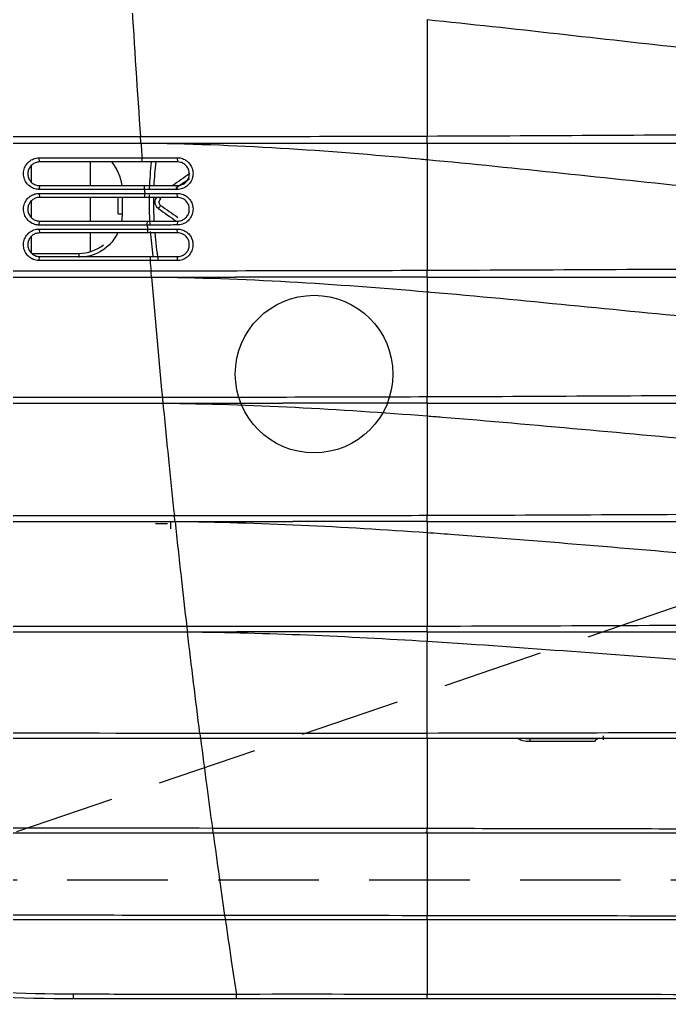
# Model space of a CAD drawing. Header units: inches. Extents: x -55157 to -7160, y -122257 to -52101.
# Drawn here: x -22978.8 to -22898, y -99956.4 to -99834.9 of the extents above; entities that cross this region are included whole.
import ezdxf

# ---------------------------------------------------------------- set-up
doc = ezdxf.new("R2010")
doc.units = ezdxf.units.IN
doc.header["$LTSCALE"] = 50
doc.header["$MEASUREMENT"] = 0
doc.linetypes.add('HIDDEN', pattern=[0.375, 0.25, -0.125])

# ---------------------------------------------------------------- blocks, each defined once
blk = doc.blocks.new('acrjtlf')
at = {"color": 1, "linetype": 'HIDDEN'}
blk.add_line((1570010.6, 1745562.22), (1571303.38, 1746002.87), dxfattribs=at)
at = {"color": 8}
for p, q in [((1570030.04, 1745650.85), (1570030.19, 1745650.85)), ((1570030.19, 1745648.91), (1570030.19, 1745651.03)), ((1570037.53, 1745648.5), (1570037.53, 1745651.44)), ((1570037.53, 1745644.09), (1570037.53, 1745647.03)), ((1570046.22, 1745646.85), (1570046.23, 1745646.85)), ((1570030.19, 1745644.51), (1570030.19, 1745646.63)), ((1570046.23, 1745646.05), (1570046.22, 1745646.05)), ((1570030.04, 1745642.04), (1570030.19, 1745642.04)), ((1570030.19, 1745640.08), (1570030.19, 1745642.22)), ((1570037.53, 1745640.33), (1570037.53, 1745642.63)), ((1570047.08, 1745606.49), (1570045.58, 1745606.49)), ((1570061.12, 1745579.86), (1570061.12, 1745579.86)), ((1570093.98, 1745579.81), (1570093.98, 1745579.86)), ((1570054.28, 1745568.11), (1570054.28, 1745568.11))]:
    blk.add_line(p, q, dxfattribs=at)
at = {"color": 1, "linetype": 'HIDDEN'}
blk.add_lwpolyline([(1571303.38, 1746002.87), (1571303.38, 1745562.22), (1570010.6, 1745562.22), (1570010.6, 1746002.87)], close=True, dxfattribs=at)
at = {"color": 8, "ltscale": 5}
blk.add_circle((1570065.29, 1745625.09), 9.79, dxfattribs=at)
at = {"color": 8}
for centre, major_axis, ratio, start_param, end_param in [((1570047.34, 1745646.45), (69.49, 48.95), 0.017143, 1.522775, 1.553151), ((1570047.62, 1745646.05), (69.49, 48.46), 0.017199, 1.527422, 1.551665), ((1570048.17, 1745646.45), (68.79, 47.97), 0.017199, 1.535103, 1.559588), ((1570045.94, 1745647.25), (-0.28, 0.402), 0.038088, 3.171638, 4.101454), ((1570045.94, 1745645.65), (0.28, 0.402), 0.038088, 4.71878, 6.25314), ((1570047.34, 1745646.45), (-69.49, 48.95), 0.017143, 1.563014, 1.594553), ((1570047.62, 1745646.85), (-69.49, 48.46), 0.017199, 1.562687, 1.59367), ((1570048.17, 1745646.45), (-68.79, 47.97), 0.017199, 1.554496, 1.585784), ((1570041.45, 1745644.98), (-0.49, 0), 0.00112, 0, 1.53589), ((1570036.06, 1745639.59), (0, -0.49), 0.0349, 3.141593, 4.713595), ((1570092.12, 1745579.52), (0, -0.294), 0.031187, 3.141593, 4.985372), ((1570079.07, 1745568), (0.185, 0.228), 0.187592, 5.682169, 6.283185)]:
    blk.add_ellipse(centre, major_axis=major_axis, ratio=ratio, start_param=start_param, end_param=end_param, dxfattribs=at)
for points, degree in [([(1570042.62, 1745671.42), (1570042.95, 1745665.81), (1570043.32, 1745660.18), (1570043.72, 1745654.55)], 3), ([(1570079.34, 1745669.12), (1570090.13, 1745668.04), (1570100.89, 1745666.74), (1570111.65, 1745665.59)], 3), ([(1570079.34, 1745654.62), (1570067.46, 1745654.58), (1570055.58, 1745654.56), (1570043.72, 1745654.55)], 3), ([(1570043.78, 1745653.79), (1570055.62, 1745653.79), (1570067.48, 1745653.79), (1570079.34, 1745653.79)], 3), ([(1570043.78, 1745653.79), (1570043.78, 1745653.79), (1570043.78, 1745653.79), (1570043.79, 1745653.79)], 3), ([(1570043.79, 1745653.79), (1570043.83, 1745653.18), (1570043.87, 1745652.57), (1570043.92, 1745651.96)], 3), ([(1570079.34, 1745653.79), (1570084.53, 1745653.79), (1570089.71, 1745653.79), (1570094.9, 1745653.79)], 3), ([(1570079.34, 1745653.79), (1570079.34, 1745653.09), (1570079.34, 1745652.4), (1570079.34, 1745651.72)], 3), ([(1570094.9, 1745653.79), (1570100.73, 1745653.79), (1570106.55, 1745653.79), (1570112.38, 1745653.79)], 3), ([(1570031.19, 1745651.44), (1570031.16, 1745651.44), (1570031.14, 1745651.7), (1570031.14, 1745651.96)], 3), ([(1570043.96, 1745651.44), (1570043.94, 1745651.44), (1570043.92, 1745651.7), (1570043.92, 1745651.96)], 3), ([(1570048.29, 1745651.97), (1570048.29, 1745651.7), (1570048.31, 1745651.44), (1570048.33, 1745651.44)], 3), ([(1570079.34, 1745651.74), (1570090.56, 1745650.69), (1570101.74, 1745649.42), (1570112.93, 1745648.3)], 3), ([(1570043.96, 1745651.44), (1570039.7, 1745651.44), (1570035.44, 1745651.44), (1570031.19, 1745651.44)], 3), ([(1570040.1, 1745651.46), (1570040.81, 1745650.64), (1570041.27, 1745649.6), (1570041.4, 1745648.51)], 3), ([(1570048.33, 1745651.44), (1570046.87, 1745651.44), (1570045.41, 1745651.44), (1570043.96, 1745651.44)], 3), ([(1570044.86, 1745648.15), (1570044.91, 1745649.26), (1570044.98, 1745650.36), (1570045.1, 1745651.46)], 3), ([(1570045.61, 1745651.45), (1570045.5, 1745650.47), (1570045.43, 1745649.49), (1570045.38, 1745648.5)], 3), ([(1570031.19, 1745648.5), (1570031.16, 1745648.5), (1570031.14, 1745648.28), (1570031.14, 1745648.03)], 3), ([(1570031.19, 1745648.5), (1570035.54, 1745648.5), (1570039.9, 1745648.5), (1570044.25, 1745648.5)], 3), ([(1570044.21, 1745648.03), (1570044.21, 1745648.28), (1570044.23, 1745648.5), (1570044.25, 1745648.5)], 3), ([(1570044.21, 1745648.03), (1570044.22, 1745647.87), (1570044.24, 1745647.7), (1570044.25, 1745647.54)], 3), ([(1570044.25, 1745648.5), (1570045.61, 1745648.5), (1570046.97, 1745648.5), (1570048.33, 1745648.5)], 3), ([(1570048.29, 1745648.03), (1570048.29, 1745648.28), (1570048.31, 1745648.5), (1570048.33, 1745648.5)], 3), ([(1570031.14, 1745647.54), (1570031.14, 1745647.28), (1570031.16, 1745647.03), (1570031.19, 1745647.03)], 3), ([(1570044.29, 1745647.03), (1570039.92, 1745647.03), (1570035.55, 1745647.03), (1570031.19, 1745647.03)], 3), ([(1570044.29, 1745647.03), (1570044.27, 1745647.03), (1570044.25, 1745647.28), (1570044.25, 1745647.54)], 3), ([(1570048.33, 1745647.03), (1570046.98, 1745647.03), (1570045.64, 1745647.03), (1570044.29, 1745647.03)], 3), ([(1570044.91, 1745643.69), (1570044.84, 1745644.92), (1570044.82, 1745646.15), (1570044.84, 1745647.37)], 3), ([(1570045.34, 1745647.03), (1570045.33, 1745646.05), (1570045.35, 1745645.07), (1570045.4, 1745644.09)], 3), ([(1570048.33, 1745647.03), (1570048.31, 1745647.03), (1570048.29, 1745647.28), (1570048.29, 1745647.54)], 3), ([(1570041.43, 1745644.98), (1570041.43, 1745644.68), (1570041.4, 1745644.38), (1570041.35, 1745644.09)], 3), ([(1570031.14, 1745643.6), (1570031.14, 1745643.86), (1570031.16, 1745644.09), (1570031.19, 1745644.09)], 3), ([(1570031.14, 1745643.11), (1570031.14, 1745642.86), (1570031.16, 1745642.63), (1570031.19, 1745642.63)], 3), ([(1570031.19, 1745644.09), (1570035.66, 1745644.09), (1570040.13, 1745644.09), (1570044.6, 1745644.09)], 3), ([(1570044.56, 1745643.6), (1570044.56, 1745643.86), (1570044.58, 1745644.09), (1570044.6, 1745644.09)], 3), ([(1570044.56, 1745643.6), (1570044.57, 1745643.44), (1570044.58, 1745643.28), (1570044.6, 1745643.11)], 3), ([(1570044.6, 1745644.09), (1570045.84, 1745644.09), (1570047.08, 1745644.09), (1570048.33, 1745644.09)], 3), ([(1570044.6, 1745643.11), (1570044.6, 1745642.86), (1570044.62, 1745642.63), (1570044.64, 1745642.63)], 3), ([(1570048.33, 1745644.09), (1570048.31, 1745644.09), (1570048.29, 1745643.86), (1570048.29, 1745643.61)], 3), ([(1570048.33, 1745642.63), (1570048.31, 1745642.63), (1570048.29, 1745642.86), (1570048.29, 1745643.11)], 3), ([(1570044.64, 1745642.63), (1570040.15, 1745642.63), (1570035.67, 1745642.63), (1570031.19, 1745642.63)], 3), ([(1570048.33, 1745642.63), (1570047.1, 1745642.63), (1570045.87, 1745642.63), (1570044.64, 1745642.63)], 3), ([(1570045.31, 1745639.78), (1570045.17, 1745640.78), (1570045.06, 1745641.8), (1570044.98, 1745642.81)], 3), ([(1570045.5, 1745642.62), (1570045.59, 1745641.49), (1570045.72, 1745640.36), (1570045.9, 1745639.24)], 3), ([(1570036.06, 1745640.08), (1570037.17, 1745640.08), (1570038.26, 1745640.47), (1570039.12, 1745641.16)], 3), ([(1570030.21, 1745640.08), (1570032.16, 1745640.08), (1570034.11, 1745640.08), (1570036.06, 1745640.08)], 3), ([(1570031.14, 1745639.18), (1570031.14, 1745639.44), (1570031.16, 1745639.69), (1570031.19, 1745639.69)], 3), ([(1570031.19, 1745639.69), (1570035.78, 1745639.69), (1570040.37, 1745639.69), (1570044.96, 1745639.69)], 3), ([(1570044.96, 1745639.69), (1570044.94, 1745639.69), (1570044.92, 1745639.44), (1570044.92, 1745639.18)], 3), ([(1570044.96, 1745639.69), (1570046.08, 1745639.69), (1570047.2, 1745639.69), (1570048.33, 1745639.69)], 3), ([(1570048.33, 1745639.69), (1570048.3, 1745639.69), (1570048.29, 1745639.44), (1570048.29, 1745639.18)], 3), ([(1570044.92, 1745639.18), (1570044.95, 1745638.75), (1570044.99, 1745638.32), (1570045.03, 1745637.89)], 3), ([(1570079.34, 1745637.95), (1570067.89, 1745637.91), (1570056.45, 1745637.89), (1570045.03, 1745637.89)], 3), ([(1570045.09, 1745637.14), (1570048.57, 1745637.14), (1570052.06, 1745637.14), (1570055.54, 1745637.14)], 3), ([(1570045.09, 1745637.14), (1570056.5, 1745637.04), (1570067.94, 1745636.3), (1570079.34, 1745635.32)], 3), ([(1570045.09, 1745637.14), (1570045.09, 1745637.14), (1570045.09, 1745637.14), (1570045.09, 1745637.14)], 3), ([(1570045.09, 1745637.14), (1570045.51, 1745632.17), (1570045.96, 1745627.16), (1570046.44, 1745622.19)], 3), ([(1570079.34, 1745637.14), (1570071.41, 1745637.14), (1570063.47, 1745637.14), (1570055.54, 1745637.14)], 3), ([(1570079.34, 1745637.14), (1570083.83, 1745637.14), (1570088.32, 1745637.14), (1570092.81, 1745637.14)], 3), ([(1570079.34, 1745637.14), (1570079.34, 1745636.52), (1570079.34, 1745635.91), (1570079.34, 1745635.31)], 3), ([(1570092.81, 1745637.14), (1570099.83, 1745637.14), (1570106.85, 1745637.14), (1570113.87, 1745637.14)], 3), ([(1570046.44, 1745622.19), (1570023.71, 1745622.19), (1570001.02, 1745622.2), (1569978.48, 1745622.21)], 3), ([(1569978.6, 1745621.48), (1570001.12, 1745621.48), (1570023.79, 1745621.48), (1570046.51, 1745621.48)], 3), ([(1570079.34, 1745622.25), (1570068.37, 1745622.21), (1570057.39, 1745622.19), (1570046.44, 1745622.19)], 3), ([(1570046.51, 1745621.48), (1570046.91, 1745621.48), (1570047.3, 1745621.48), (1570047.69, 1745621.48)], 3), ([(1570046.51, 1745621.48), (1570057.44, 1745621.37), (1570068.4, 1745620.74), (1570079.34, 1745619.9)], 3), ([(1570046.51, 1745621.48), (1570046.51, 1745621.48), (1570046.51, 1745621.48), (1570046.51, 1745621.48)], 3), ([(1570047.69, 1745621.48), (1570051.71, 1745621.48), (1570055.74, 1745621.48), (1570059.76, 1745621.48)], 3), ([(1570059.76, 1745621.48), (1570060.29, 1745621.48), (1570060.83, 1745621.48), (1570061.36, 1745621.48)], 3), ([(1570079.34, 1745621.48), (1570073.35, 1745621.48), (1570067.35, 1745621.48), (1570061.36, 1745621.48)], 3), ([(1570079.34, 1745621.48), (1570090.43, 1745621.48), (1570101.52, 1745621.48), (1570112.62, 1745621.48)], 3), ([(1570079.34, 1745621.48), (1570079.34, 1745620.94), (1570079.34, 1745620.42), (1570079.34, 1745619.9)], 3), ([(1570047.93, 1745607.47), (1570025.19, 1745607.48), (1570002.49, 1745607.49), (1569979.9, 1745607.51)], 3), ([(1569980.01, 1745606.79), (1570002.59, 1745606.79), (1570025.28, 1745606.79), (1570048.01, 1745606.79)], 3), ([(1570047.44, 1745606.79), (1570047.44, 1745606.48), (1570047.44, 1745606.17), (1570047.44, 1745605.86)], 3), ([(1570079.34, 1745607.51), (1570068.87, 1745607.48), (1570058.39, 1745607.47), (1570047.93, 1745607.47)], 3), ([(1570048.01, 1745606.79), (1570051.82, 1745606.79), (1570055.63, 1745606.79), (1570059.45, 1745606.79)], 3), ([(1570048.01, 1745606.79), (1570058.44, 1745606.69), (1570068.9, 1745606.15), (1570079.34, 1745605.42)], 3), ([(1570048.01, 1745606.79), (1570048.01, 1745606.79), (1570048.01, 1745606.79), (1570048.01, 1745606.79)], 3), ([(1570059.45, 1745606.79), (1570060.52, 1745606.79), (1570061.6, 1745606.79), (1570062.67, 1745606.79)], 3), ([(1570079.34, 1745606.79), (1570073.78, 1745606.79), (1570068.23, 1745606.79), (1570062.67, 1745606.79)], 3), ([(1570079.34, 1745606.79), (1570091.86, 1745606.79), (1570104.4, 1745606.79), (1570116.93, 1745606.79)], 3), ([(1570079.34, 1745606.79), (1570079.34, 1745606.32), (1570079.34, 1745605.86), (1570079.34, 1745605.41)], 3), ([(1570049.47, 1745593.73), (1570026.79, 1745593.74), (1570004.15, 1745593.75), (1569981.57, 1745593.78)], 3), ([(1570079.34, 1745593.75), (1570069.38, 1745593.73), (1570059.42, 1745593.72), (1570049.47, 1745593.73)], 3), ([(1569981.67, 1745593.08), (1570004.24, 1745593.08), (1570026.88, 1745593.08), (1570049.55, 1745593.08)], 3), ([(1570049.55, 1745593.08), (1570050.67, 1745593.08), (1570051.79, 1745593.08), (1570052.9, 1745593.08)], 3), ([(1570049.55, 1745593.08), (1570049.55, 1745593.08), (1570049.55, 1745593.08), (1570049.56, 1745593.08)], 3), ([(1570049.56, 1745593.08), (1570059.48, 1745592.98), (1570069.42, 1745592.53), (1570079.34, 1745591.91)], 3), ([(1570051.1, 1745580.46), (1570050.57, 1745584.6), (1570050.05, 1745588.83), (1570049.56, 1745593.08)], 3), ([(1570052.9, 1745593.08), (1570053.83, 1745593.08), (1570054.76, 1745593.08), (1570055.68, 1745593.08)], 3), ([(1570079.34, 1745593.08), (1570071.45, 1745593.08), (1570063.57, 1745593.08), (1570055.68, 1745593.08)], 3), ([(1570079.34, 1745593.08), (1570083.65, 1745593.08), (1570087.96, 1745593.08), (1570092.27, 1745593.08)], 3), ([(1570079.34, 1745593.08), (1570079.34, 1745592.68), (1570079.34, 1745592.29), (1570079.34, 1745591.9)], 3), ([(1570092.27, 1745593.08), (1570092.67, 1745593.08), (1570093.06, 1745593.08), (1570093.46, 1745593.08)], 3), ([(1570093.46, 1745593.08), (1570100.42, 1745593.08), (1570107.39, 1745593.08), (1570114.36, 1745593.08)], 3), ([(1570051.1, 1745580.46), (1570028.91, 1745580.48), (1570006.74, 1745580.5), (1569984.61, 1745580.54)], 3), ([(1570079.34, 1745580.47), (1570069.93, 1745580.46), (1570060.51, 1745580.46), (1570051.1, 1745580.46)], 3), ([(1570101.23, 1745580.17), (1570101.23, 1745579.65)], 1), ([(1569984.68, 1745579.86), (1570006.81, 1745579.86), (1570028.98, 1745579.86), (1570051.18, 1745579.86)], 3), ([(1570051.18, 1745579.86), (1570060.56, 1745579.86), (1570069.95, 1745579.86), (1570079.35, 1745579.86)], 3), ([(1570051.18, 1745579.86), (1570051.18, 1745579.86)], 1), ([(1570079.35, 1745579.86), (1570109.43, 1745579.86), (1570139.55, 1745579.86), (1570169.65, 1745579.86)], 3), ([(1570079.35, 1745579.86), (1570079.34, 1745576.05), (1570079.35, 1745572.25), (1570079.35, 1745568.64)], 3), ([(1570091.61, 1745579.85), (1570091.78, 1745579.83), (1570091.95, 1745579.81), (1570092.12, 1745579.81)], 3), ([(1570100.22, 1745579.44), (1570097.52, 1745579.44), (1570094.82, 1745579.44), (1570092.11, 1745579.44)], 3), ([(1570092.12, 1745579.81), (1570094.95, 1745579.81), (1570097.77, 1745579.81), (1570100.6, 1745579.81)], 3), ([(1570052.74, 1745568.11), (1570061.6, 1745568.11), (1570070.47, 1745568.11), (1570079.35, 1745568.11)], 3), ([(1570052.74, 1745568.11), (1570052.74, 1745568.11)], 1), ([(1570079.35, 1745568.11), (1570079.34, 1745568.11), (1570079.34, 1745568.33), (1570079.35, 1745568.64)], 3), ([(1570054.26, 1745557.34), (1570062.62, 1745557.34), (1570070.98, 1745557.34), (1570079.35, 1745557.34)], 3), ([(1570054.26, 1745557.34), (1570054.26, 1745557.34)], 1), ([(1570079.35, 1745557.34), (1570079.35, 1745557.34), (1570079.34, 1745557.54), (1570079.35, 1745557.82)], 3), ([(1570035.4, 1745547.55), (1570035.4, 1745547.55), (1570035.4, 1745547.76), (1570035.39, 1745548.07)], 3), ([(1570055.64, 1745547.55), (1570055.64, 1745547.55), (1570055.64, 1745547.75), (1570055.64, 1745548.05)], 3), ([(1570055.64, 1745547.55), (1570063.55, 1745547.55), (1570071.45, 1745547.55), (1570079.35, 1745547.55)], 3), ([(1570079.35, 1745547.55), (1570079.35, 1745547.55), (1570079.35, 1745547.75), (1570079.35, 1745548.05)], 3)]:
    blk.add_open_spline(points, degree=degree, dxfattribs=at)
for points, degree, knots in [([(1570079.34, 1745669.12), (1570079.34, 1745667.98), (1570079.34, 1745665.66), (1570079.34, 1745662.08), (1570079.34, 1745658.4), (1570079.34, 1745655.89), (1570079.34, 1745654.62)], 3, [0, 0, 0, 0, 0.239883, 0.486718, 0.740192, 1, 1, 1, 1]), ([(1570043.72, 1745654.55), (1570032.37, 1745654.55), (1570021.03, 1745654.55), (1569998.41, 1745654.55), (1569987.11, 1745654.55), (1569975.89, 1745654.55)], 3, [0, 0, 0, 0, 0.5, 0.5, 1, 1, 1, 1]), ([(1570043.78, 1745653.79), (1570043.78, 1745653.81), (1570043.78, 1745653.85), (1570043.75, 1745654.16), (1570043.73, 1745654.42), (1570043.72, 1745654.55)], 3, [0, 0, 0, 0, 0.336576, 0.66963, 1, 1, 1, 1]), ([(1570161.51, 1745654.98), (1570147.82, 1745654.98), (1570134.12, 1745654.91), (1570106.72, 1745654.75), (1570093.03, 1745654.67), (1570079.34, 1745654.62)], 3, [0, 0, 0, 0, 0.5, 0.5, 1, 1, 1, 1]), ([(1570079.34, 1745653.79), (1570079.34, 1745653.82), (1570079.34, 1745653.88), (1570079.34, 1745654.25), (1570079.34, 1745654.51), (1570079.34, 1745654.62)], 3, [0, 0, 0, 0, 0.391619, 0.725197, 1, 1, 1, 1]), ([(1569976.02, 1745653.79), (1569987.24, 1745653.79), (1569998.52, 1745653.79), (1570021.12, 1745653.79), (1570032.44, 1745653.79), (1570043.78, 1745653.79)], 3, [0, 0, 0, 0, 0.5, 0.5, 1, 1, 1, 1]), ([(1570043.79, 1745653.79), (1570055.32, 1745653.69), (1570067.2, 1745652.86), (1570079.04, 1745651.77), (1570079.34, 1745651.74)], 3, [0, 0, 0, 0, 0.974091, 1, 1, 1, 1]), ([(1570031.14, 1745648.03), (1570031.07, 1745648.03), (1570030.99, 1745648.03), (1570030.7, 1745648.07), (1570030.48, 1745648.13), (1570030.09, 1745648.33), (1570029.9, 1745648.46), (1570029.59, 1745648.77), (1570029.46, 1745648.96), (1570029.28, 1745649.36), (1570029.21, 1745649.58), (1570029.18, 1745649.94), (1570029.18, 1745650.08), (1570029.22, 1745650.44), (1570029.28, 1745650.65), (1570029.47, 1745651.05), (1570029.6, 1745651.23), (1570029.91, 1745651.54), (1570030.09, 1745651.67), (1570030.49, 1745651.86), (1570030.7, 1745651.92), (1570030.99, 1745651.96), (1570031.07, 1745651.96), (1570031.14, 1745651.96)], 3, [0, 0, 0, 0, 0.036246, 0.036246, 0.144196, 0.144196, 0.252559, 0.252559, 0.361022, 0.361022, 0.469276, 0.469276, 0.536851, 0.536851, 0.643802, 0.643802, 0.750668, 0.750668, 0.857276, 0.857276, 0.963954, 0.963954, 1, 1, 1, 1]), ([(1570031.14, 1745651.96), (1570031.47, 1745651.96), (1570031.79, 1745651.96), (1570033.42, 1745651.96), (1570034.72, 1745651.96), (1570038.65, 1745651.96), (1570041.28, 1745651.96), (1570043.92, 1745651.96), (1570043.92, 1745651.96), (1570043.92, 1745651.96)], 3, [0, 0, 0, 0, 0.076326, 0.076326, 0.381632, 0.381632, 0.999995, 0.999995, 1, 1, 1, 1]), ([(1570043.92, 1745651.96), (1570043.92, 1745651.96), (1570043.92, 1745651.96), (1570044.24, 1745651.96), (1570044.57, 1745651.96), (1570046.03, 1745651.96), (1570047.16, 1745651.97), (1570048.29, 1745651.97)], 3, [0, 0, 0, 0, 0.000013, 0.000013, 0.223182, 0.223182, 1, 1, 1, 1]), ([(1570048.29, 1745651.97), (1570048.45, 1745651.97), (1570048.61, 1745651.95), (1570048.98, 1745651.85), (1570049.19, 1745651.76), (1570049.56, 1745651.52), (1570049.72, 1745651.36), (1570049.99, 1745651.01), (1570050.09, 1745650.81), (1570050.2, 1745650.47), (1570050.23, 1745650.33), (1570050.26, 1745649.97), (1570050.25, 1745649.74), (1570050.14, 1745649.32), (1570050.05, 1745649.11), (1570049.81, 1745648.74), (1570049.66, 1745648.58), (1570049.31, 1745648.31), (1570049.12, 1745648.2), (1570048.71, 1745648.07), (1570048.5, 1745648.03), (1570048.29, 1745648.03)], 3, [0, 0, 0, 0, 0.077851, 0.077851, 0.185317, 0.185317, 0.293315, 0.293315, 0.401647, 0.401647, 0.469766, 0.469766, 0.577002, 0.577002, 0.684259, 0.684259, 0.791133, 0.791133, 0.897844, 0.897844, 1, 1, 1, 1]), ([(1570079.34, 1745651.74), (1570079.34, 1745650.65), (1570079.34, 1745648.45), (1570079.34, 1745645.06), (1570079.34, 1745641.55), (1570079.34, 1745639.16), (1570079.34, 1745637.95)], 3, [0, 0, 0, 0, 0.238876, 0.485318, 0.739101, 1, 1, 1, 1]), ([(1570031.19, 1745651.44), (1570031.13, 1745651.44), (1570031.08, 1745651.44), (1570030.86, 1745651.41), (1570030.7, 1745651.36), (1570030.4, 1745651.22), (1570030.27, 1745651.12), (1570030.04, 1745650.89), (1570029.94, 1745650.76), (1570029.8, 1745650.46), (1570029.75, 1745650.3), (1570029.72, 1745650.03), (1570029.72, 1745649.93), (1570029.75, 1745649.66), (1570029.79, 1745649.5), (1570029.93, 1745649.2), (1570030.03, 1745649.06), (1570030.26, 1745648.82), (1570030.4, 1745648.72), (1570030.7, 1745648.58), (1570030.86, 1745648.53), (1570031.08, 1745648.5), (1570031.13, 1745648.5), (1570031.19, 1745648.5)], 3, [0, 0, 0, 0, 0.03612, 0.03612, 0.142967, 0.142967, 0.249485, 0.249485, 0.356064, 0.356064, 0.462661, 0.462661, 0.530041, 0.530041, 0.638131, 0.638131, 0.746663, 0.746663, 0.855313, 0.855313, 0.96366, 0.96366, 1, 1, 1, 1]), ([(1570048.33, 1745648.5), (1570048.48, 1745648.5), (1570048.64, 1745648.53), (1570048.94, 1745648.63), (1570049.09, 1745648.71), (1570049.35, 1745648.91), (1570049.47, 1745649.03), (1570049.64, 1745649.31), (1570049.71, 1745649.46), (1570049.79, 1745649.78), (1570049.8, 1745649.95), (1570049.78, 1745650.21), (1570049.76, 1745650.32), (1570049.67, 1745650.58), (1570049.59, 1745650.73), (1570049.39, 1745650.99), (1570049.27, 1745651.1), (1570049, 1745651.29), (1570048.84, 1745651.35), (1570048.57, 1745651.42), (1570048.45, 1745651.44), (1570048.33, 1745651.44)], 3, [0, 0, 0, 0, 0.102245, 0.102245, 0.208882, 0.208882, 0.315495, 0.315495, 0.422426, 0.422426, 0.529438, 0.529438, 0.597522, 0.597522, 0.705987, 0.705987, 0.814273, 0.814273, 0.922037, 0.922037, 1, 1, 1, 1]), ([(1570044.21, 1745648.03), (1570044.21, 1745648.03), (1570044.21, 1745648.03), (1570043.89, 1745648.03), (1570043.56, 1745648.03), (1570041.94, 1745648.03), (1570040.63, 1745648.03), (1570036.6, 1745648.03), (1570033.87, 1745648.03), (1570031.14, 1745648.03)], 3, [0, 0, 0, 0, 0.000004, 0.000004, 0.074608, 0.074608, 0.373021, 0.373021, 1, 1, 1, 1]), ([(1570048.29, 1745648.03), (1570047.96, 1745648.03), (1570047.64, 1745648.03), (1570046.28, 1745648.03), (1570045.25, 1745648.03), (1570044.21, 1745648.03), (1570044.21, 1745648.03), (1570044.21, 1745648.03)], 3, [0, 0, 0, 0, 0.239348, 0.239348, 0.999986, 0.999986, 1, 1, 1, 1]), ([(1570031.14, 1745643.6), (1570031.06, 1745643.6), (1570030.98, 1745643.61), (1570030.68, 1745643.65), (1570030.46, 1745643.71), (1570030.07, 1745643.91), (1570029.88, 1745644.05), (1570029.58, 1745644.37), (1570029.45, 1745644.55), (1570029.27, 1745644.96), (1570029.21, 1745645.18), (1570029.18, 1745645.53), (1570029.18, 1745645.67), (1570029.22, 1745646.03), (1570029.29, 1745646.24), (1570029.48, 1745646.64), (1570029.61, 1745646.82), (1570029.92, 1745647.13), (1570030.11, 1745647.25), (1570030.5, 1745647.44), (1570030.72, 1745647.5), (1570031, 1745647.53), (1570031.07, 1745647.54), (1570031.14, 1745647.54)], 3, [0, 0, 0, 0, 0.03981, 0.03981, 0.148007, 0.148007, 0.256203, 0.256203, 0.364183, 0.364183, 0.471842, 0.471842, 0.538525, 0.538525, 0.645662, 0.645662, 0.752693, 0.752693, 0.859719, 0.859719, 0.967018, 0.967018, 1, 1, 1, 1]), ([(1570031.19, 1745647.03), (1570031.14, 1745647.03), (1570031.09, 1745647.03), (1570030.87, 1745647.01), (1570030.71, 1745646.96), (1570030.41, 1745646.82), (1570030.28, 1745646.72), (1570030.04, 1745646.5), (1570029.94, 1745646.36), (1570029.8, 1745646.06), (1570029.75, 1745645.9), (1570029.72, 1745645.64), (1570029.72, 1745645.53), (1570029.74, 1745645.27), (1570029.79, 1745645.1), (1570029.92, 1745644.8), (1570030.02, 1745644.66), (1570030.25, 1745644.43), (1570030.38, 1745644.33), (1570030.68, 1745644.18), (1570030.84, 1745644.13), (1570031.07, 1745644.1), (1570031.13, 1745644.09), (1570031.19, 1745644.09)], 3, [0, 0, 0, 0, 0.03307, 0.03307, 0.140669, 0.140669, 0.24776, 0.24776, 0.354618, 0.354618, 0.461426, 0.461426, 0.527881, 0.527881, 0.635258, 0.635258, 0.743152, 0.743152, 0.851512, 0.851512, 0.960069, 0.960069, 1, 1, 1, 1]), ([(1570031.14, 1745647.54), (1570031.47, 1745647.54), (1570031.79, 1745647.54), (1570033.42, 1745647.54), (1570034.71, 1745647.54), (1570038.76, 1745647.54), (1570041.5, 1745647.54), (1570044.25, 1745647.54), (1570044.25, 1745647.54), (1570044.25, 1745647.54)], 3, [0, 0, 0, 0, 0.074389, 0.074389, 0.371944, 0.371944, 0.999996, 0.999996, 1, 1, 1, 1]), ([(1570040.96, 1745644.98), (1570040.96, 1745645.3), (1570040.96, 1745645.63), (1570040.96, 1745646.32), (1570040.96, 1745646.67), (1570040.96, 1745647.03)], 3, [0, 0, 0, 0, 0.476796, 0.476796, 1, 1, 1, 1]), ([(1570041.43, 1745647.03), (1570041.43, 1745647), (1570041.43, 1745646.97), (1570041.43, 1745646.28), (1570041.43, 1745645.63), (1570041.43, 1745644.98)], 3, [0, 0, 0, 0, 0.046661, 0.046661, 1, 1, 1, 1]), ([(1570044.25, 1745647.54), (1570044.25, 1745647.54), (1570044.25, 1745647.54), (1570044.57, 1745647.54), (1570044.9, 1745647.54), (1570046.25, 1745647.54), (1570047.27, 1745647.54), (1570048.29, 1745647.54)], 3, [0, 0, 0, 0, 0.000014, 0.000014, 0.241602, 0.241602, 1, 1, 1, 1]), ([(1570045.96, 1745645.64), (1570045.9, 1745645.68), (1570045.84, 1745645.73), (1570045.72, 1745645.87), (1570045.66, 1745645.97), (1570045.57, 1745646.17), (1570045.55, 1745646.28), (1570045.54, 1745646.46), (1570045.54, 1745646.53), (1570045.57, 1745646.71), (1570045.61, 1745646.82), (1570045.68, 1745646.96), (1570045.71, 1745647), (1570045.74, 1745647.04)], 3, [0, 0, 0, 0, 0.145885, 0.145885, 0.355443, 0.355443, 0.565518, 0.565518, 0.695707, 0.695707, 0.906755, 0.906755, 1, 1, 1, 1]), ([(1570046.22, 1745646.85), (1570046.21, 1745646.84), (1570046.19, 1745646.82), (1570046.13, 1745646.77), (1570046.1, 1745646.73), (1570046.05, 1745646.63), (1570046.03, 1745646.58), (1570046.01, 1745646.49), (1570046.01, 1745646.46), (1570046.02, 1745646.37), (1570046.03, 1745646.31), (1570046.07, 1745646.21), (1570046.1, 1745646.16), (1570046.16, 1745646.09), (1570046.19, 1745646.07), (1570046.22, 1745646.05)], 3, [0, 0, 0, 0, 0.066277, 0.066277, 0.243538, 0.243538, 0.419249, 0.419249, 0.527308, 0.527308, 0.701967, 0.701967, 0.877213, 0.877213, 1, 1, 1, 1]), ([(1570046.23, 1745646.85), (1570046.18, 1745646.82), (1570046.14, 1745646.78), (1570046.08, 1745646.69), (1570046.05, 1745646.64), (1570046.02, 1745646.53), (1570046.01, 1745646.48), (1570046.02, 1745646.37), (1570046.03, 1745646.31), (1570046.07, 1745646.21), (1570046.1, 1745646.16), (1570046.16, 1745646.09), (1570046.19, 1745646.07), (1570046.23, 1745646.05)], 3, [0, 0, 0, 0, 0.175877, 0.175877, 0.351794, 0.351794, 0.527146, 0.527146, 0.701996, 0.701996, 0.876911, 0.876911, 1, 1, 1, 1]), ([(1570048.29, 1745647.54), (1570048.44, 1745647.54), (1570048.59, 1745647.52), (1570048.96, 1745647.44), (1570049.16, 1745647.35), (1570049.53, 1745647.11), (1570049.7, 1745646.96), (1570049.97, 1745646.61), (1570050.08, 1745646.41), (1570050.19, 1745646.07), (1570050.22, 1745645.93), (1570050.26, 1745645.57), (1570050.25, 1745645.35), (1570050.15, 1745644.92), (1570050.06, 1745644.71), (1570049.83, 1745644.34), (1570049.68, 1745644.17), (1570049.34, 1745643.9), (1570049.14, 1745643.79), (1570048.73, 1745643.64), (1570048.51, 1745643.61), (1570048.29, 1745643.61)], 3, [0, 0, 0, 0, 0.073729, 0.073729, 0.181483, 0.181483, 0.289444, 0.289444, 0.397393, 0.397393, 0.464668, 0.464668, 0.571754, 0.571754, 0.678827, 0.678827, 0.785803, 0.785803, 0.892946, 0.892946, 1, 1, 1, 1]), ([(1570048.33, 1745644.09), (1570048.49, 1745644.09), (1570048.66, 1745644.12), (1570048.96, 1745644.23), (1570049.11, 1745644.31), (1570049.37, 1745644.52), (1570049.48, 1745644.64), (1570049.65, 1745644.92), (1570049.72, 1745645.07), (1570049.79, 1745645.39), (1570049.8, 1745645.56), (1570049.77, 1745645.83), (1570049.75, 1745645.93), (1570049.67, 1745646.19), (1570049.59, 1745646.33), (1570049.38, 1745646.6), (1570049.26, 1745646.71), (1570048.98, 1745646.89), (1570048.82, 1745646.95), (1570048.55, 1745647.02), (1570048.44, 1745647.03), (1570048.33, 1745647.03)], 3, [0, 0, 0, 0, 0.107278, 0.107278, 0.214509, 0.214509, 0.321349, 0.321349, 0.428125, 0.428125, 0.534902, 0.534902, 0.602044, 0.602044, 0.709956, 0.709956, 0.818084, 0.818084, 0.926117, 0.926117, 1, 1, 1, 1]), ([(1570031.14, 1745639.18), (1570031.05, 1745639.18), (1570030.96, 1745639.19), (1570030.66, 1745639.23), (1570030.44, 1745639.3), (1570030.05, 1745639.5), (1570029.87, 1745639.64), (1570029.57, 1745639.96), (1570029.44, 1745640.15), (1570029.26, 1745640.55), (1570029.21, 1745640.77), (1570029.18, 1745641.12), (1570029.18, 1745641.26), (1570029.23, 1745641.61), (1570029.29, 1745641.83), (1570029.49, 1745642.22), (1570029.62, 1745642.4), (1570029.93, 1745642.71), (1570030.12, 1745642.84), (1570030.52, 1745643.02), (1570030.74, 1745643.08), (1570031.02, 1745643.11), (1570031.08, 1745643.11), (1570031.14, 1745643.11)], 3, [0, 0, 0, 0, 0.043237, 0.043237, 0.151417, 0.151417, 0.259221, 0.259221, 0.366628, 0.366628, 0.473779, 0.473779, 0.539795, 0.539795, 0.647301, 0.647301, 0.754686, 0.754686, 0.862228, 0.862228, 0.97008, 0.97008, 1, 1, 1, 1]), ([(1570044.56, 1745643.6), (1570044.56, 1745643.6), (1570044.56, 1745643.6), (1570044.23, 1745643.6), (1570043.91, 1745643.6), (1570042.28, 1745643.6), (1570040.98, 1745643.6), (1570036.83, 1745643.6), (1570033.99, 1745643.6), (1570031.14, 1745643.6)], 3, [0, 0, 0, 0, 0.000004, 0.000004, 0.072684, 0.072684, 0.363403, 0.363403, 1, 1, 1, 1]), ([(1570031.14, 1745643.11), (1570031.47, 1745643.11), (1570031.79, 1745643.11), (1570033.41, 1745643.11), (1570034.71, 1745643.11), (1570038.87, 1745643.11), (1570041.73, 1745643.11), (1570044.6, 1745643.11), (1570044.6, 1745643.11), (1570044.6, 1745643.11)], 3, [0, 0, 0, 0, 0.072467, 0.072467, 0.362336, 0.362336, 0.999996, 0.999996, 1, 1, 1, 1]), ([(1570048.29, 1745643.61), (1570047.96, 1745643.61), (1570047.64, 1745643.61), (1570046.39, 1745643.6), (1570045.47, 1745643.6), (1570044.56, 1745643.6), (1570044.56, 1745643.6), (1570044.56, 1745643.6)], 3, [0, 0, 0, 0, 0.261588, 0.261588, 0.999984, 0.999984, 1, 1, 1, 1]), ([(1570044.6, 1745643.11), (1570044.6, 1745643.11), (1570044.6, 1745643.11), (1570044.92, 1745643.11), (1570045.25, 1745643.11), (1570046.48, 1745643.11), (1570047.38, 1745643.11), (1570048.29, 1745643.11)], 3, [0, 0, 0, 0, 0.000016, 0.000016, 0.264399, 0.264399, 1, 1, 1, 1]), ([(1570048.29, 1745643.11), (1570048.43, 1745643.11), (1570048.58, 1745643.1), (1570048.93, 1745643.02), (1570049.14, 1745642.93), (1570049.52, 1745642.69), (1570049.68, 1745642.54), (1570049.96, 1745642.2), (1570050.07, 1745642), (1570050.18, 1745641.66), (1570050.21, 1745641.53), (1570050.26, 1745641.17), (1570050.25, 1745640.95), (1570050.15, 1745640.52), (1570050.07, 1745640.31), (1570049.84, 1745639.93), (1570049.7, 1745639.76), (1570049.36, 1745639.49), (1570049.16, 1745639.37), (1570048.74, 1745639.22), (1570048.51, 1745639.18), (1570048.29, 1745639.18)], 3, [0, 0, 0, 0, 0.070469, 0.070469, 0.178273, 0.178273, 0.285981, 0.285981, 0.393451, 0.393451, 0.45984, 0.45984, 0.56702, 0.56702, 0.674158, 0.674158, 0.781457, 0.781457, 0.889124, 0.889124, 1, 1, 1, 1]), ([(1570031.19, 1745642.63), (1570031.14, 1745642.63), (1570031.1, 1745642.62), (1570030.89, 1745642.6), (1570030.72, 1745642.56), (1570030.42, 1745642.42), (1570030.29, 1745642.33), (1570030.05, 1745642.1), (1570029.95, 1745641.96), (1570029.8, 1745641.67), (1570029.75, 1745641.51), (1570029.72, 1745641.24), (1570029.72, 1745641.14), (1570029.74, 1745640.87), (1570029.78, 1745640.71), (1570029.92, 1745640.41), (1570030.01, 1745640.27), (1570030.23, 1745640.03), (1570030.37, 1745639.93), (1570030.66, 1745639.78), (1570030.83, 1745639.72), (1570031.06, 1745639.69), (1570031.12, 1745639.69), (1570031.19, 1745639.69)], 3, [0, 0, 0, 0, 0.029999, 0.029999, 0.138229, 0.138229, 0.245973, 0.245973, 0.35332, 0.35332, 0.460576, 0.460576, 0.526373, 0.526373, 0.633179, 0.633179, 0.740371, 0.740371, 0.848192, 0.848192, 0.95664, 0.95664, 1, 1, 1, 1]), ([(1570040.87, 1745642.6), (1570040.61, 1745642.07), (1570040.27, 1745641.58), (1570038.99, 1745640.31), (1570037.83, 1745639.76), (1570036.61, 1745639.62)], 3, [0, 0, 0, 0, 0.32606, 0.32606, 1, 1, 1, 1]), ([(1570048.33, 1745639.69), (1570048.33, 1745639.69), (1570048.33, 1745639.69), (1570048.5, 1745639.69), (1570048.67, 1745639.72), (1570048.98, 1745639.83), (1570049.13, 1745639.92), (1570049.38, 1745640.12), (1570049.49, 1745640.25), (1570049.66, 1745640.53), (1570049.73, 1745640.69), (1570049.79, 1745641.01), (1570049.8, 1745641.17), (1570049.77, 1745641.44), (1570049.75, 1745641.54), (1570049.66, 1745641.79), (1570049.58, 1745641.94), (1570049.37, 1745642.2), (1570049.25, 1745642.31), (1570048.97, 1745642.49), (1570048.81, 1745642.55), (1570048.54, 1745642.61), (1570048.43, 1745642.63), (1570048.33, 1745642.63)], 3, [0, 0, 0, 0, 0.002854, 0.002854, 0.111107, 0.111107, 0.219012, 0.219012, 0.32633, 0.32633, 0.433264, 0.433264, 0.540124, 0.540124, 0.606323, 0.606323, 0.713618, 0.713618, 0.821361, 0.821361, 0.929377, 0.929377, 1, 1, 1, 1]), ([(1570044.92, 1745639.18), (1570044.92, 1745639.18), (1570044.92, 1745639.18), (1570044.59, 1745639.18), (1570044.27, 1745639.18), (1570042.64, 1745639.18), (1570041.34, 1745639.18), (1570037.07, 1745639.18), (1570034.11, 1745639.18), (1570031.14, 1745639.18)], 3, [0, 0, 0, 0, 0.000004, 0.000004, 0.070781, 0.070781, 0.353888, 0.353888, 1, 1, 1, 1]), ([(1570048.29, 1745639.18), (1570047.96, 1745639.18), (1570047.64, 1745639.18), (1570046.51, 1745639.18), (1570045.71, 1745639.18), (1570044.92, 1745639.18), (1570044.92, 1745639.18), (1570044.92, 1745639.18)], 3, [0, 0, 0, 0, 0.289659, 0.289659, 0.999983, 0.999983, 1, 1, 1, 1]), ([(1570162.93, 1745638.33), (1570148.99, 1745638.33), (1570135.06, 1745638.25), (1570107.19, 1745638.08), (1570093.26, 1745638), (1570079.34, 1745637.95)], 3, [0, 0, 0, 0, 0.5, 0.5, 1, 1, 1, 1]), ([(1570045.03, 1745637.89), (1570039.37, 1745637.89), (1570033.71, 1745637.89), (1570022.25, 1745637.89), (1570016.44, 1745637.89), (1570004.18, 1745637.89), (1569997.74, 1745637.89), (1569986.58, 1745637.89), (1569981.85, 1745637.89), (1569977.13, 1745637.89)], 3, [0, 0, 0, 0, 0.249054, 0.249054, 0.505367, 0.505367, 0.790188, 0.790188, 1, 1, 1, 1]), ([(1569977.26, 1745637.14), (1569981.97, 1745637.14), (1569986.7, 1745637.14), (1569997.85, 1745637.14), (1570004.28, 1745637.14), (1570016.53, 1745637.14), (1570022.33, 1745637.14), (1570033.79, 1745637.14), (1570039.44, 1745637.14), (1570045.09, 1745637.14)], 3, [0, 0, 0, 0, 0.20974, 0.20974, 0.494552, 0.494552, 0.750903, 0.750903, 1, 1, 1, 1]), ([(1570045.09, 1745637.14), (1570045.09, 1745637.16), (1570045.08, 1745637.2), (1570045.06, 1745637.5), (1570045.04, 1745637.76), (1570045.03, 1745637.89)], 3, [0, 0, 0, 0, 0.333195, 0.666203, 1, 1, 1, 1]), ([(1570079.34, 1745637.14), (1570079.34, 1745637.18), (1570079.34, 1745637.23), (1570079.34, 1745637.59), (1570079.34, 1745637.84), (1570079.34, 1745637.95)], 3, [0, 0, 0, 0, 0.392153, 0.725723, 1, 1, 1, 1]), ([(1570079.34, 1745635.32), (1570079.48, 1745635.31), (1570091.17, 1745634.31), (1570102.82, 1745633.06), (1570114.34, 1745631.99)], 3, [0, 0, 0, 0, 0.011752, 1, 1, 1, 1]), ([(1570079.34, 1745635.32), (1570079.34, 1745634.29), (1570079.34, 1745632.2), (1570079.34, 1745628.98), (1570079.34, 1745625.65), (1570079.34, 1745623.39), (1570079.34, 1745622.25)], 3, [0, 0, 0, 0, 0.238679, 0.484981, 0.738792, 1, 1, 1, 1]), ([(1570164.46, 1745622.66), (1570150.27, 1745622.66), (1570136.08, 1745622.57), (1570107.7, 1745622.38), (1570093.51, 1745622.3), (1570079.34, 1745622.25)], 3, [0, 0, 0, 0, 0.5, 0.5, 1, 1, 1, 1]), ([(1569978.6, 1745621.48), (1569994.14, 1745621.48), (1570012.04, 1745621.48), (1570028.83, 1745621.48), (1570046.51, 1745621.48)], 2, [0, 0, 0, 0.492905, 0.492905, 1, 1, 1]), ([(1570046.44, 1745622.19), (1570046.45, 1745622.06), (1570046.47, 1745621.81), (1570046.5, 1745621.53), (1570046.51, 1745621.5), (1570046.51, 1745621.48)], 3, [0, 0, 0, 0, 0.336886, 0.669865, 1, 1, 1, 1]), ([(1570046.51, 1745621.48), (1570046.75, 1745619.02), (1570047.21, 1745614.34), (1570047.7, 1745609.68), (1570047.93, 1745607.47)], 3, [0, 0, 0, 0, 0.524499, 1, 1, 1, 1]), ([(1570079.34, 1745621.48), (1570079.34, 1745621.51), (1570079.34, 1745621.56), (1570079.34, 1745621.9), (1570079.34, 1745622.14), (1570079.34, 1745622.25)], 3, [0, 0, 0, 0, 0.394601, 0.728178, 1, 1, 1, 1]), ([(1570079.34, 1745619.9), (1570079.96, 1745619.85), (1570092.15, 1745618.89), (1570104.3, 1745617.69), (1570115.85, 1745616.71)], 3, [0, 0, 0, 0, 0.050839, 1, 1, 1, 1]), ([(1570079.34, 1745619.9), (1570079.34, 1745618.92), (1570079.34, 1745616.92), (1570079.34, 1745613.87), (1570079.34, 1745610.72), (1570079.34, 1745608.59), (1570079.34, 1745607.51)], 3, [0, 0, 0, 0, 0.238264, 0.484327, 0.738251, 1, 1, 1, 1]), ([(1570166.08, 1745607.89), (1570151.62, 1745607.89), (1570137.16, 1745607.79), (1570108.24, 1745607.62), (1570093.79, 1745607.55), (1570079.34, 1745607.51)], 3, [0, 0, 0, 0, 0.5, 0.5, 1, 1, 1, 1]), ([(1570048.01, 1745606.79), (1570048.01, 1745606.81), (1570048, 1745606.84), (1570047.97, 1745607.1), (1570047.95, 1745607.35), (1570047.93, 1745607.47)], 3, [0, 0, 0, 0, 0.326547, 0.659518, 1, 1, 1, 1]), ([(1570048.01, 1745606.79), (1570048.26, 1745604.49), (1570048.74, 1745600.11), (1570049.23, 1745595.77), (1570049.47, 1745593.73)], 3, [0, 0, 0, 0, 0.524989, 1, 1, 1, 1]), ([(1570079.34, 1745606.79), (1570079.34, 1745606.82), (1570079.34, 1745606.87), (1570079.34, 1745607.18), (1570079.34, 1745607.41), (1570079.34, 1745607.51)], 3, [0, 0, 0, 0, 0.395935, 0.729503, 1, 1, 1, 1]), ([(1570079.34, 1745605.42), (1570080.47, 1745605.34), (1570093.18, 1745604.43), (1570105.87, 1745603.28), (1570117.43, 1745602.37)], 3, [0, 0, 0, 0, 0.088816, 1, 1, 1, 1]), ([(1570079.34, 1745605.42), (1570079.34, 1745604.5), (1570079.34, 1745602.63), (1570079.34, 1745599.76), (1570079.34, 1745596.78), (1570079.34, 1745594.77), (1570079.34, 1745593.75)], 3, [0, 0, 0, 0, 0.235363, 0.480412, 0.73527, 1, 1, 1, 1]), ([(1570049.47, 1745593.73), (1570049.49, 1745593.61), (1570049.51, 1745593.37), (1570049.54, 1745593.13), (1570049.55, 1745593.1), (1570049.55, 1745593.08)], 3, [0, 0, 0, 0, 0.344544, 0.677528, 1, 1, 1, 1]), ([(1570167.76, 1745594.11), (1570153.02, 1745594.11), (1570138.28, 1745594.01), (1570108.8, 1745593.85), (1570094.07, 1745593.78), (1570079.34, 1745593.75)], 3, [0, 0, 0, 0, 0.5, 0.5, 1, 1, 1, 1]), ([(1570079.34, 1745593.08), (1570079.34, 1745593.1), (1570079.34, 1745593.15), (1570079.34, 1745593.44), (1570079.34, 1745593.65), (1570079.34, 1745593.75)], 3, [0, 0, 0, 0, 0.395907, 0.729457, 1, 1, 1, 1]), ([(1570079.34, 1745591.91), (1570081, 1745591.81), (1570094.24, 1745590.95), (1570107.47, 1745589.86), (1570119.05, 1745589.03)], 3, [0, 0, 0, 0, 0.124687, 1, 1, 1, 1]), ([(1570079.34, 1745580.47), (1570079.34, 1745581.82), (1570079.34, 1745584.42), (1570079.34, 1745588.24), (1570079.34, 1745590.72), (1570079.34, 1745591.91)], 3, [0, 0, 0, 0, 0.356444, 0.689662, 1, 1, 1, 1]), ([(1570051.1, 1745580.46), (1570051.11, 1745580.38), (1570051.12, 1745580.3), (1570051.14, 1745580.15), (1570051.15, 1745580.08), (1570051.16, 1745579.97), (1570051.17, 1745579.93), (1570051.18, 1745579.87), (1570051.18, 1745579.86), (1570051.18, 1745579.86)], 3, [0, 0, 0, 0, 0.251918, 0.251918, 0.503947, 0.503947, 0.754391, 0.754391, 1, 1, 1, 1]), ([(1570169.53, 1745580.72), (1570154.5, 1745580.72), (1570139.47, 1745580.65), (1570109.4, 1745580.53), (1570094.37, 1745580.49), (1570079.34, 1745580.47)], 3, [0, 0, 0, 0, 0.5, 0.5, 1, 1, 1, 1]), ([(1570079.35, 1745579.86), (1570079.34, 1745579.91), (1570079.34, 1745579.99), (1570079.34, 1745580.33), (1570079.34, 1745580.47)], 3, [0, 0, 0, 0, 0.569783, 1, 1, 1, 1]), ([(1570051.18, 1745579.86), (1570051.43, 1745577.87), (1570051.92, 1745574.1), (1570052.42, 1745570.4), (1570052.66, 1745568.67)], 3, [0, 0, 0, 0, 0.525747, 1, 1, 1, 1]), ([(1570092.11, 1745579.44), (1570091.9, 1745579.44), (1570091.69, 1745579.46), (1570091.16, 1745579.56), (1570090.83, 1745579.69), (1570090.53, 1745579.85)], 3, [0, 0, 0, 0, 0.377066, 0.377066, 1, 1, 1, 1]), ([(1570100.22, 1745579.44), (1570100.23, 1745579.49), (1570100.25, 1745579.6), (1570100.39, 1745579.77), (1570100.52, 1745579.79), (1570100.6, 1745579.81)], 3, [0, 0, 0, 0, 0.219574, 0.500671, 1, 1, 1, 1]), ([(1570052.66, 1745568.67), (1570043.97, 1745568.68), (1570035.29, 1745568.69), (1570016.98, 1745568.71), (1570007.36, 1745568.73), (1569995.08, 1745568.75), (1569992.43, 1745568.75), (1569989.78, 1745568.76)], 3, [0, 0, 0, 0, 0.413984, 0.413984, 0.873443, 0.873443, 1, 1, 1, 1]), ([(1569989.83, 1745568.11), (1569992.48, 1745568.11), (1569995.13, 1745568.11), (1570007.4, 1745568.11), (1570017.03, 1745568.11), (1570035.35, 1745568.11), (1570044.04, 1745568.11), (1570052.74, 1745568.11)], 3, [0, 0, 0, 0, 0.12646, 0.12646, 0.585568, 0.585568, 1, 1, 1, 1]), ([(1569990.26, 1745568.11), (1570000.44, 1745568.11), (1570010.62, 1745568.11), (1570031.34, 1745568.11), (1570041.88, 1745568.11), (1570052.53, 1745568.11), (1570052.64, 1745568.11), (1570052.74, 1745568.11)], 3, [0, 0, 0, 0, 0.488967, 0.488967, 0.995055, 0.995055, 1, 1, 1, 1]), ([(1570079.35, 1745568.64), (1570070.45, 1745568.65), (1570061.55, 1745568.66), (1570052.66, 1745568.67), (1570052.66, 1745568.67), (1570052.66, 1745568.67)], 3, [0, 0, 0, 0, 0.999998, 0.999998, 1, 1, 1, 1]), ([(1570052.66, 1745568.67), (1570052.67, 1745568.59), (1570052.69, 1745568.43), (1570052.71, 1745568.25), (1570052.73, 1745568.13), (1570052.73, 1745568.12), (1570052.74, 1745568.11)], 3, [0, 0, 0, 0, 0.261241, 0.499485, 0.75052, 1, 1, 1, 1]), ([(1570052.74, 1745568.11), (1570052.99, 1745566.27), (1570053.47, 1745562.8), (1570053.95, 1745559.42), (1570054.18, 1745557.85)], 3, [0, 0, 0, 0, 0.525941, 1, 1, 1, 1]), ([(1570171.28, 1745568.52), (1570161.48, 1745568.52), (1570151.68, 1745568.53), (1570131.91, 1745568.55), (1570121.95, 1745568.56), (1570101.79, 1745568.6), (1570091.6, 1745568.62), (1570080.72, 1745568.64), (1570080.03, 1745568.64), (1570079.35, 1745568.64)], 3, [0, 0, 0, 0, 0.319811, 0.319811, 0.644923, 0.644923, 0.97758, 0.97758, 1, 1, 1, 1]), ([(1570079.35, 1745568.11), (1570080.04, 1745568.11), (1570080.73, 1745568.11), (1570091.62, 1745568.11), (1570101.81, 1745568.11), (1570121.96, 1745568.11), (1570131.92, 1745568.11), (1570151.7, 1745568.11), (1570161.52, 1745568.11), (1570171.34, 1745568.11)], 3, [0, 0, 0, 0, 0.022631, 0.022631, 0.354983, 0.354983, 0.679805, 0.679805, 1, 1, 1, 1]), ([(1570079.35, 1745568.11), (1570079.35, 1745565.96), (1570079.35, 1745562.44), (1570079.35, 1745559.11), (1570079.35, 1745557.82)], 3, [0, 0, 0, 0, 0.610788, 1, 1, 1, 1]), ([(1569998.34, 1745557.34), (1570000.86, 1745555.23), (1570003.68, 1745553.48), (1570009.57, 1745550.73), (1570012.64, 1745549.71), (1570022.21, 1745547.62), (1570028.84, 1745547.55), (1570035.4, 1745547.55)], 3, [0, 0, 0, 0, 0.25, 0.25, 0.5, 0.5, 1, 1, 1, 1]), ([(1570054.18, 1745557.85), (1570054.18, 1745557.85), (1570054.18, 1745557.85), (1570050.26, 1745557.86), (1570046.34, 1745557.86), (1570037.04, 1745557.87), (1570031.66, 1745557.88), (1570020.91, 1745557.89), (1570015.53, 1745557.9), (1570006.38, 1745557.92), (1570002.61, 1745557.93), (1569998.84, 1745557.94)], 3, [0, 0, 0, 0, 0.000001, 0.000001, 0.21248, 0.21248, 0.503983, 0.503983, 0.795486, 0.795486, 1, 1, 1, 1]), ([(1569998.86, 1745557.34), (1570002.64, 1745557.34), (1570006.41, 1745557.34), (1570015.56, 1745557.34), (1570020.93, 1745557.34), (1570031.69, 1745557.34), (1570037.06, 1745557.34), (1570046.38, 1745557.34), (1570050.32, 1745557.34), (1570054.26, 1745557.34)], 3, [0, 0, 0, 0, 0.204297, 0.204297, 0.495492, 0.495492, 0.786688, 0.786688, 1, 1, 1, 1]), ([(1570035.39, 1745548.07), (1570029.09, 1745548.1), (1570022.73, 1745548.25), (1570013.51, 1745550.23), (1570010.54, 1745551.18), (1570004.85, 1745553.74), (1570002.11, 1745555.38), (1569999.65, 1745557.34)], 3, [0, 0, 0, 0, 0.5, 0.5, 0.75, 0.75, 1, 1, 1, 1]), ([(1570079.35, 1745557.82), (1570070.96, 1745557.83), (1570062.57, 1745557.84), (1570054.18, 1745557.85), (1570054.18, 1745557.85), (1570054.18, 1745557.85)], 3, [0, 0, 0, 0, 0.999998, 0.999998, 1, 1, 1, 1]), ([(1570054.18, 1745557.85), (1570054.2, 1745557.7), (1570054.24, 1745557.42), (1570054.25, 1745557.36), (1570054.26, 1745557.34)], 3, [0, 0, 0, 0, 0.526876, 1, 1, 1, 1]), ([(1570054.26, 1745557.34), (1570054.51, 1745555.62), (1570054.98, 1745552.41), (1570055.43, 1745549.4), (1570055.64, 1745548.05)], 3, [0, 0, 0, 0, 0.529697, 1, 1, 1, 1]), ([(1570172.93, 1745557.71), (1570169.29, 1745557.71), (1570165.66, 1745557.71), (1570145.87, 1745557.72), (1570129.72, 1745557.74), (1570105.49, 1745557.78), (1570097.42, 1745557.79), (1570086.01, 1745557.81), (1570082.68, 1745557.81), (1570079.35, 1745557.82)], 3, [0, 0, 0, 0, 0.116518, 0.116518, 0.634308, 0.634308, 0.893201, 0.893201, 1, 1, 1, 1]), ([(1570079.35, 1745557.34), (1570082.68, 1745557.34), (1570086.02, 1745557.34), (1570097.43, 1745557.34), (1570105.5, 1745557.34), (1570129.72, 1745557.34), (1570145.88, 1745557.34), (1570165.68, 1745557.34), (1570169.33, 1745557.34), (1570172.99, 1745557.34)], 3, [0, 0, 0, 0, 0.106844, 0.106844, 0.365542, 0.365542, 0.882945, 0.882945, 1, 1, 1, 1]), ([(1570079.35, 1745557.34), (1570079.35, 1745556.21), (1570079.35, 1745554.56), (1570079.35, 1745552.21), (1570079.35, 1745550.22), (1570079.35, 1745548.76), (1570079.35, 1745548.05)], 3, [0, 0, 0, 0, 0.343974, 0.49957, 0.756098, 1, 1, 1, 1]), ([(1570055.64, 1745548.05), (1570055.64, 1745548.05), (1570055.64, 1745548.05), (1570052.26, 1745548.05), (1570048.88, 1745548.05), (1570042.13, 1745548.05), (1570038.76, 1745548.05), (1570035.39, 1745548.07)], 3, [0, 0, 0, 0, 0.000003, 0.000003, 0.500936, 0.500936, 1, 1, 1, 1]), ([(1570035.4, 1745547.55), (1570038.77, 1745547.55), (1570042.13, 1745547.55), (1570048.88, 1745547.55), (1570052.26, 1745547.55), (1570055.64, 1745547.55)], 3, [0, 0, 0, 0, 0.499048, 0.499048, 1, 1, 1, 1]), ([(1570079.35, 1745548.05), (1570071.45, 1745548.05), (1570063.54, 1745548.06), (1570055.64, 1745548.05), (1570055.64, 1745548.05), (1570055.64, 1745548.05)], 3, [0, 0, 0, 0, 0.999998, 0.999998, 1, 1, 1, 1]), ([(1570174.5, 1745547.94), (1570166.2, 1745547.94), (1570157.9, 1745547.94), (1570133.92, 1745547.97), (1570118.24, 1745548), (1570094.82, 1745548.03), (1570087.09, 1745548.04), (1570079.35, 1745548.05)], 3, [0, 0, 0, 0, 0.261714, 0.261714, 0.756054, 0.756054, 1, 1, 1, 1]), ([(1570079.35, 1745547.55), (1570087.09, 1745547.55), (1570094.82, 1745547.55), (1570118.24, 1745547.55), (1570133.92, 1745547.55), (1570157.9, 1745547.55), (1570166.2, 1745547.55), (1570174.5, 1745547.55)], 3, [0, 0, 0, 0, 0.243953, 0.243953, 0.738293, 0.738293, 1, 1, 1, 1])]:
    blk.add_open_spline(points, degree=degree, knots=knots, dxfattribs=at)

msp = doc.modelspace()

# ---------------------------------------------------------------- block references
at = {"color": 0}
msp.add_blockref('acrjtlf', (-1593007.457, -1845503.995), dxfattribs=at)

doc.saveas('drawing.dxf')
